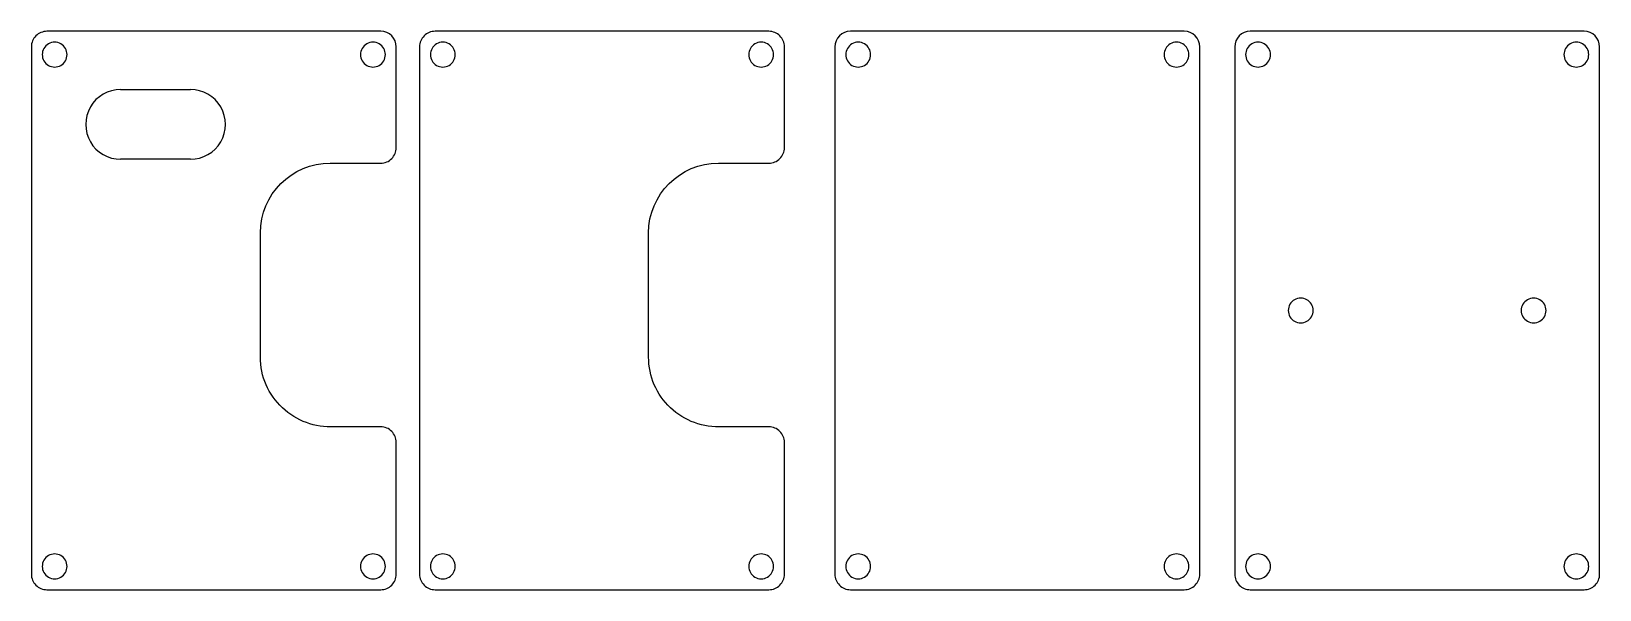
# Model space of a CAD drawing. Extents: x 0 to 202, y 0 to 72.
import ezdxf

# ---------------------------------------------------------------- set-up
doc = ezdxf.new("R2010")
doc.units = 0
doc.layers.get('0').update_dxf_attribs({"linetype": 'CONTINUOUS'})

msp = doc.modelspace()

# ---------------------------------------------------------------- linework, layer by layer
at = {"color": 7}
for points in [[(95.132293, 72.132291), (52.132293, 72.132291)], [(0.132292, 70.13221), (0.132292, 2.132296)], [(11.632292, 64.632303), (20.632293, 64.632303)], [(150.632292, 2.132296), (150.632292, 57.132291)], [(202.132292, 2.132296), (202.132292, 57.132291)], [(20.632293, 55.632289), (11.632292, 55.632289)], [(38.632294, 55.1322), (45.132294, 55.1322)], [(88.632293, 55.1322), (95.132293, 55.1322)], [(45.132294, 21.132289), (39.632292, 21.132289)], [(95.132293, 21.132289), (89.632293, 21.132289)], [(2.132293, 0.132284), (45.132294, 0.132284)], [(52.132293, 0.132284), (95.132293, 0.132284)], [(105.632292, 0.132284), (148.632294, 0.132284)], [(157.132293, 0.132284), (200.132294, 0.132284)]]:
    msp.add_lwpolyline(points, dxfattribs=at)
for points in [[(95.132293, 72.132211)], [(4.732293, 69.132291)], [(45.732293, 69.132291)], [(54.732293, 69.132291)], [(95.732293, 69.132291)], [(103.632294, 70.132289)], [(108.232292, 69.132291)], [(149.232292, 69.132291)], [(155.132294, 70.132289)], [(159.732292, 69.132291)], [(200.732292, 69.132291)], [(165.232292, 36.132286)], [(195.232293, 36.132286)], [(4.732293, 3.132288)], [(45.732293, 3.132288)], [(54.732293, 3.132288)], [(95.732293, 3.132288)], [(108.232292, 3.132288)], [(149.232292, 3.132288)], [(159.732292, 3.132288)], [(200.732292, 3.132288)]]:
    msp.add_lwpolyline(points, close=True, dxfattribs=at)
for points in [[(0.718078, 71.546425), (0.343005, 71.171352), (0.132291, 70.662643), (0.132292, 70.13221)], [(2.132293, 72.132211), (1.60186, 72.132212), (1.093151, 71.921498), (0.718078, 71.546425)], [(45.132294, 72.132211), (45.132294, 72.132211), (2.132293, 72.132211), (2.132293, 72.132211)], [(3.932292, 70.517932), (3.437251, 70.803745), (2.827334, 70.803745), (2.332292, 70.517932)], [(44.932292, 70.517932), (44.437251, 70.803745), (43.827334, 70.803745), (43.332292, 70.517932)], [(47.132293, 70.13221), (47.132294, 71.236779), (46.236864, 72.13221), (45.132294, 72.132211)], [(50.718079, 71.546504), (50.343006, 71.171431), (50.132292, 70.662722), (50.132293, 70.132289)], [(52.132293, 72.132291), (51.60186, 72.132291), (51.093151, 71.921577), (50.718079, 71.546504)], [(53.932293, 70.517932), (53.437251, 70.803744), (52.827334, 70.803744), (52.332293, 70.517932)], [(94.932293, 70.517932), (94.437251, 70.803744), (93.827335, 70.803744), (93.332293, 70.517932)], [(96.546507, 71.546424), (96.171434, 71.921497), (95.662726, 72.132211), (95.132293, 72.132211)], [(97.132293, 70.13221), (97.132293, 70.662643), (96.92158, 71.171351), (96.546507, 71.546424)], [(105.632292, 72.132291), (104.527723, 72.13229), (103.632293, 71.236859), (103.632294, 70.132289)], [(148.632294, 72.132291), (148.632294, 72.132291), (105.632292, 72.132291), (105.632292, 72.132291)], [(107.432292, 70.517932), (106.93725, 70.803745), (106.327333, 70.803745), (105.832292, 70.517932)], [(148.432856, 70.519558), (147.937528, 70.805805), (147.327058, 70.805805), (146.83173, 70.519558)], [(150.632292, 70.132289), (150.632293, 71.236859), (149.736863, 72.13229), (148.632294, 72.132291)], [(157.132293, 72.132291), (156.027723, 72.13229), (155.132293, 71.236859), (155.132294, 70.132289)], [(200.132294, 72.132291), (200.132294, 72.132291), (157.132293, 72.132291), (157.132293, 72.132291)], [(158.932292, 70.517932), (158.43725, 70.803745), (157.827334, 70.803745), (157.332292, 70.517932)], [(199.932824, 70.519465), (199.437513, 70.805687), (198.827074, 70.805687), (198.331762, 70.519465)], [(202.132292, 70.132289), (202.132293, 71.236859), (201.236863, 72.13229), (200.132294, 72.132291)], [(2.332292, 70.517932), (1.83725, 70.23212), (1.532292, 69.703916), (1.532292, 69.132291)], [(1.532292, 69.132291), (1.532292, 68.560666), (1.83725, 68.032463), (2.332292, 67.74665)], [(4.732293, 69.132291), (4.732293, 69.703916), (4.427334, 70.23212), (3.932292, 70.517932)], [(3.932292, 67.74665), (4.427334, 68.032463), (4.732293, 68.560666), (4.732293, 69.132291)], [(43.332292, 70.517932), (42.83725, 70.23212), (42.532292, 69.703916), (42.532292, 69.132291)], [(42.532292, 69.132291), (42.532292, 68.560666), (42.83725, 68.032463), (43.332292, 67.74665)], [(45.732293, 69.132291), (45.732293, 69.703916), (45.427334, 70.23212), (44.932292, 70.517932)], [(44.932292, 67.74665), (45.427334, 68.032463), (45.732293, 68.560666), (45.732293, 69.132291)], [(47.132293, 57.132212), (47.132293, 57.132212), (47.132293, 70.13221), (47.132293, 70.13221)], [(50.132293, 70.132289), (50.132293, 70.132289), (50.132293, 2.132296), (50.132293, 2.132296)], [(52.332293, 70.517932), (51.837251, 70.232119), (51.532293, 69.703916), (51.532293, 69.132291)], [(51.532293, 69.132291), (51.532293, 68.560666), (51.837251, 68.032463), (52.332293, 67.746651)], [(54.732293, 69.132291), (54.732293, 69.703916), (54.427334, 70.232119), (53.932293, 70.517932)], [(53.932293, 67.746651), (54.427334, 68.032463), (54.732293, 68.560666), (54.732293, 69.132291)], [(93.332293, 70.517932), (92.837251, 70.232119), (92.532293, 69.703916), (92.532293, 69.132291)], [(92.532293, 69.132291), (92.532293, 68.560666), (92.837251, 68.032463), (93.332293, 67.746651)], [(95.732293, 69.132291), (95.732293, 69.703916), (95.427335, 70.232119), (94.932293, 70.517932)], [(94.932293, 67.746651), (95.427335, 68.032463), (95.732293, 68.560666), (95.732293, 69.132291)], [(97.132293, 57.132212), (97.132293, 57.132212), (97.132293, 70.13221), (97.132293, 70.13221)], [(103.632294, 70.132289), (103.632294, 70.132289), (103.632294, 2.132296), (103.632294, 2.132296)], [(105.832292, 70.517932), (105.33725, 70.23212), (105.032291, 69.703916), (105.032291, 69.132291)], [(105.032291, 69.132291), (105.032291, 68.560666), (105.33725, 68.032463), (105.832292, 67.74665)], [(108.232292, 69.132291), (108.232292, 69.703916), (107.927334, 70.23212), (107.432292, 70.517932)], [(107.432292, 67.74665), (107.927334, 68.032463), (108.232292, 68.560666), (108.232292, 69.132291)], [(146.83173, 70.519558), (146.336402, 70.233312), (146.031596, 69.704381), (146.032294, 69.132291)], [(146.032294, 69.132291), (146.031596, 68.560202), (146.336402, 68.03127), (146.83173, 67.745024)], [(149.232292, 69.132291), (149.23299, 69.704381), (148.928184, 70.233312), (148.432856, 70.519558)], [(148.432856, 67.745024), (148.928184, 68.03127), (149.23299, 68.560202), (149.232292, 69.132291)], [(150.632292, 57.132291), (150.632292, 57.132291), (150.632292, 70.132289), (150.632292, 70.132289)], [(155.132294, 70.132289), (155.132294, 70.132289), (155.132294, 2.132296), (155.132294, 2.132296)], [(157.332292, 70.517932), (156.83725, 70.23212), (156.532292, 69.703916), (156.532292, 69.132291)], [(156.532292, 69.132291), (156.532292, 68.560666), (156.83725, 68.032463), (157.332292, 67.74665)], [(159.732292, 69.132291), (159.732292, 69.703916), (159.427334, 70.23212), (158.932292, 70.517932)], [(158.932292, 67.74665), (159.427334, 68.032463), (159.732292, 68.560666), (159.732292, 69.132291)], [(198.331762, 70.519465), (197.83645, 70.233244), (197.531636, 69.704354), (197.532294, 69.132291)], [(197.532294, 69.132291), (197.531636, 68.560228), (197.83645, 68.031339), (198.331762, 67.745117)], [(200.732292, 69.132291), (200.73295, 69.704354), (200.428136, 70.233244), (199.932824, 70.519465)], [(199.932824, 67.745117), (200.428136, 68.031339), (200.73295, 68.560228), (200.732292, 69.132291)], [(202.132292, 57.132291), (202.132292, 57.132291), (202.132292, 70.132289), (202.132292, 70.132289)], [(2.332292, 67.74665), (2.827334, 67.460838), (3.437251, 67.460838), (3.932292, 67.74665)], [(43.332292, 67.74665), (43.827334, 67.460838), (44.437251, 67.460838), (44.932292, 67.74665)], [(52.332293, 67.746651), (52.827334, 67.460838), (53.437251, 67.460838), (53.932293, 67.746651)], [(93.332293, 67.746651), (93.827335, 67.460838), (94.437251, 67.460838), (94.932293, 67.746651)], [(105.832292, 67.74665), (106.327333, 67.460838), (106.93725, 67.460838), (107.432292, 67.74665)], [(146.83173, 67.745024), (147.327058, 67.458778), (147.937528, 67.458778), (148.432856, 67.745024)], [(157.332292, 67.74665), (157.827334, 67.460838), (158.43725, 67.460838), (158.932292, 67.74665)], [(198.331762, 67.745117), (198.827074, 67.458896), (199.437513, 67.458896), (199.932824, 67.745117)], [(11.632292, 64.632303), (10.024595, 64.632303), (8.539021, 63.774606), (7.735172, 62.382299)], [(24.529106, 62.381841), (23.725421, 63.774243), (22.239948, 64.632114), (20.632251, 64.632303)], [(7.735172, 62.382299), (6.931323, 60.989992), (6.931323, 59.2746), (7.735172, 57.882293)], [(24.528577, 57.881834), (25.33259, 59.274047), (25.332791, 60.98944), (24.529106, 62.381841)], [(7.735172, 57.882293), (8.539021, 56.489986), (10.024595, 55.632289), (11.632292, 55.632289)], [(20.631192, 55.632289), (22.23889, 55.6321), (23.724565, 56.489622), (24.528577, 57.881834)], [(46.546511, 55.717991), (46.921584, 56.093067), (47.132296, 56.601777), (47.132293, 57.132212)], [(96.546511, 55.717991), (96.921584, 56.093066), (97.132296, 56.601777), (97.132293, 57.132212)], [(29.632294, 46.132213), (29.632301, 51.102771), (33.661736, 55.1322), (38.632294, 55.1322)], [(45.132294, 55.1322), (45.662729, 55.132201), (46.171438, 55.342916), (46.546511, 55.717991)], [(79.632293, 46.132213), (79.6323, 51.102771), (83.661735, 55.1322), (88.632293, 55.1322)], [(95.132293, 55.1322), (95.662728, 55.1322), (96.171438, 55.342915), (96.546511, 55.717991)], [(29.632294, 30.132197), (29.632294, 30.132197), (29.632294, 46.132213), (29.632294, 46.132213)], [(79.632293, 30.132197), (79.632293, 30.132197), (79.632293, 46.132213), (79.632293, 46.132213)], [(162.831762, 37.51946), (162.33645, 37.233238), (162.031636, 36.704349), (162.032294, 36.132286)], [(164.432824, 37.51946), (163.937512, 37.805681), (163.327073, 37.805681), (162.831762, 37.51946)], [(165.232292, 36.132286), (165.23295, 36.704349), (164.928136, 37.233238), (164.432824, 37.51946)], [(192.832292, 37.517927), (192.33725, 37.232114), (192.032292, 36.703911), (192.032292, 36.132286)], [(194.432292, 37.517927), (193.937251, 37.803739), (193.327334, 37.803739), (192.832292, 37.517927)], [(195.232293, 36.132286), (195.232293, 36.703911), (194.927334, 37.232114), (194.432292, 37.517927)], [(162.032294, 36.132286), (162.031636, 35.560223), (162.33645, 35.031333), (162.831762, 34.745112)], [(162.831762, 34.745112), (163.327073, 34.45889), (163.937512, 34.45889), (164.432824, 34.745112)], [(164.432824, 34.745112), (164.928136, 35.031333), (165.23295, 35.560223), (165.232292, 36.132286)], [(192.032292, 36.132286), (192.032292, 35.560661), (192.33725, 35.032457), (192.832292, 34.746645)], [(192.832292, 34.746645), (193.327334, 34.460832), (193.937251, 34.460832), (194.432292, 34.746645)], [(194.432292, 34.746645), (194.927334, 35.032457), (195.232293, 35.560661), (195.232293, 36.132286)], [(32.45907, 23.583052), (30.654991, 25.283576), (29.632294, 27.652987), (29.632294, 30.132197)], [(82.45907, 23.583052), (80.654991, 25.283576), (79.632293, 27.652987), (79.632293, 30.132197)], [(39.163696, 21.1479), (36.688811, 21.001515), (34.263149, 21.882527), (32.45907, 23.583052)], [(89.163695, 21.1479), (86.68881, 21.001516), (84.263148, 21.882528), (82.45907, 23.583052)], [(39.632292, 21.132289), (39.475963, 21.132259), (39.319677, 21.137465), (39.163696, 21.1479)], [(46.546511, 20.546498), (46.171438, 20.921574), (45.662729, 21.132289), (45.132294, 21.132289)], [(47.132293, 19.132277), (47.132296, 19.662712), (46.921584, 20.171423), (46.546511, 20.546498)], [(89.632293, 21.132289), (89.475963, 21.132259), (89.319676, 21.137465), (89.163695, 21.1479)], [(96.546511, 20.546499), (96.171438, 20.921574), (95.662728, 21.132289), (95.132293, 21.132289)], [(97.132293, 19.132277), (97.132296, 19.662713), (96.921584, 20.171423), (96.546511, 20.546499)], [(47.132293, 2.132296), (47.132293, 2.132296), (47.132293, 19.132277), (47.132293, 19.132277)], [(97.132293, 2.132296), (97.132293, 2.132296), (97.132293, 19.132277), (97.132293, 19.132277)], [(2.332292, 4.517929), (1.83725, 4.232117), (1.532292, 3.703913), (1.532292, 3.132288)], [(3.932292, 4.517929), (3.437251, 4.803742), (2.827334, 4.803742), (2.332292, 4.517929)], [(4.732293, 3.132288), (4.732293, 3.703913), (4.427334, 4.232117), (3.932292, 4.517929)], [(43.332292, 4.517929), (42.83725, 4.232117), (42.532292, 3.703913), (42.532292, 3.132288)], [(44.932292, 4.517929), (44.437251, 4.803742), (43.827334, 4.803742), (43.332292, 4.517929)], [(45.732293, 3.132288), (45.732293, 3.703913), (45.427334, 4.232117), (44.932292, 4.517929)], [(52.332293, 4.517929), (51.837251, 4.232116), (51.532293, 3.703913), (51.532293, 3.132288)], [(53.932293, 4.517929), (53.437251, 4.803741), (52.827334, 4.803741), (52.332293, 4.517929)], [(54.732293, 3.132288), (54.732293, 3.703913), (54.427334, 4.232116), (53.932293, 4.517929)], [(93.332293, 4.517929), (92.837251, 4.232116), (92.532293, 3.703913), (92.532293, 3.132288)], [(94.932293, 4.517929), (94.437251, 4.803741), (93.827335, 4.803741), (93.332293, 4.517929)], [(95.732293, 3.132288), (95.732293, 3.703913), (95.427335, 4.232116), (94.932293, 4.517929)], [(105.832292, 4.517929), (105.33725, 4.232117), (105.032291, 3.703913), (105.032291, 3.132288)], [(107.432292, 4.517929), (106.93725, 4.803742), (106.327333, 4.803742), (105.832292, 4.517929)], [(108.232292, 3.132288), (108.232292, 3.703913), (107.927334, 4.232117), (107.432292, 4.517929)], [(146.83173, 4.519556), (146.336402, 4.233309), (146.031596, 3.704378), (146.032294, 3.132288)], [(148.432856, 4.519556), (147.937528, 4.805802), (147.327058, 4.805802), (146.83173, 4.519556)], [(149.232292, 3.132288), (149.23299, 3.704378), (148.928184, 4.233309), (148.432856, 4.519556)], [(157.332292, 4.517929), (156.83725, 4.232117), (156.532292, 3.703913), (156.532292, 3.132288)], [(158.932292, 4.517929), (158.43725, 4.803742), (157.827334, 4.803742), (157.332292, 4.517929)], [(159.732292, 3.132288), (159.732292, 3.703913), (159.427334, 4.232117), (158.932292, 4.517929)], [(198.331762, 4.519462), (197.83645, 4.233241), (197.531636, 3.704351), (197.532294, 3.132288)], [(199.932824, 4.519462), (199.437513, 4.805684), (198.827074, 4.805684), (198.331762, 4.519462)], [(200.732292, 3.132288), (200.73295, 3.704351), (200.428136, 4.233241), (199.932824, 4.519462)], [(0.132292, 2.132296), (0.132289, 1.60186), (0.343001, 1.093149), (0.718074, 0.718074)], [(1.532292, 3.132288), (1.532292, 2.560663), (1.83725, 2.03246), (2.332292, 1.746647)], [(3.932292, 1.746647), (4.427334, 2.03246), (4.732293, 2.560663), (4.732293, 3.132288)], [(42.532292, 3.132288), (42.532292, 2.560663), (42.83725, 2.03246), (43.332292, 1.746647)], [(44.932292, 1.746647), (45.427334, 2.03246), (45.732293, 2.560663), (45.732293, 3.132288)], [(46.546511, 0.718075), (46.921584, 1.09315), (47.132296, 1.601861), (47.132293, 2.132296)], [(50.132293, 2.132296), (50.13229, 1.601861), (50.343002, 1.09315), (50.718075, 0.718074)], [(51.532293, 3.132288), (51.532293, 2.560663), (51.837251, 2.03246), (52.332293, 1.746648)], [(53.932293, 1.746648), (54.427334, 2.03246), (54.732293, 2.560663), (54.732293, 3.132288)], [(92.532293, 3.132288), (92.532293, 2.560663), (92.837251, 2.03246), (93.332293, 1.746648)], [(94.932293, 1.746648), (95.427335, 2.03246), (95.732293, 2.560663), (95.732293, 3.132288)], [(96.546511, 0.718074), (96.921584, 1.09315), (97.132296, 1.601861), (97.132293, 2.132296)], [(103.632294, 2.132296), (103.632291, 1.601861), (103.843003, 1.09315), (104.218075, 0.718075)], [(105.032291, 3.132288), (105.032291, 2.560663), (105.33725, 2.03246), (105.832292, 1.746647)], [(107.432292, 1.746647), (107.927334, 2.03246), (108.232292, 2.560663), (108.232292, 3.132288)], [(146.032294, 3.132288), (146.031596, 2.560199), (146.336402, 2.031267), (146.83173, 1.745021)], [(148.432856, 1.745021), (148.928184, 2.031267), (149.23299, 2.560199), (149.232292, 3.132288)], [(150.046511, 0.718075), (150.421583, 1.09315), (150.632295, 1.601861), (150.632292, 2.132296)], [(155.132294, 2.132296), (155.132291, 1.601861), (155.343003, 1.09315), (155.718076, 0.718075)], [(156.532292, 3.132288), (156.532292, 2.560663), (156.83725, 2.03246), (157.332292, 1.746647)], [(158.932292, 1.746647), (159.427334, 2.03246), (159.732292, 2.560663), (159.732292, 3.132288)], [(197.532294, 3.132288), (197.531636, 2.560225), (197.83645, 2.031336), (198.331762, 1.745114)], [(199.932824, 1.745114), (200.428136, 2.031336), (200.73295, 2.560225), (200.732292, 3.132288)], [(201.546511, 0.718075), (201.921584, 1.09315), (202.132296, 1.601861), (202.132292, 2.132296)], [(0.718074, 0.718074), (1.093148, 0.342999), (1.601858, 0.132283), (2.132293, 0.132284)], [(2.332292, 1.746647), (2.827334, 1.460835), (3.437251, 1.460835), (3.932292, 1.746647)], [(43.332292, 1.746647), (43.827334, 1.460835), (44.437251, 1.460835), (44.932292, 1.746647)], [(45.132294, 0.132284), (45.662729, 0.132284), (46.171438, 0.343), (46.546511, 0.718075)], [(50.718075, 0.718074), (51.093148, 0.342999), (51.601858, 0.132284), (52.132293, 0.132284)], [(52.332293, 1.746648), (52.827334, 1.460835), (53.437251, 1.460835), (53.932293, 1.746648)], [(93.332293, 1.746648), (93.827335, 1.460835), (94.437251, 1.460835), (94.932293, 1.746648)], [(95.132293, 0.132284), (95.662728, 0.132284), (96.171438, 0.342999), (96.546511, 0.718074)], [(104.218075, 0.718075), (104.593148, 0.343), (105.101858, 0.132284), (105.632292, 0.132284)], [(105.832292, 1.746647), (106.327333, 1.460835), (106.93725, 1.460835), (107.432292, 1.746647)], [(146.83173, 1.745021), (147.327058, 1.458775), (147.937528, 1.458775), (148.432856, 1.745021)], [(148.632294, 0.132284), (149.162728, 0.132284), (149.671438, 0.343), (150.046511, 0.718075)], [(155.718076, 0.718075), (156.093148, 0.343), (156.601858, 0.132284), (157.132293, 0.132284)], [(157.332292, 1.746647), (157.827334, 1.460835), (158.43725, 1.460835), (158.932292, 1.746647)], [(198.331762, 1.745114), (198.827074, 1.458893), (199.437513, 1.458893), (199.932824, 1.745114)], [(200.132294, 0.132284), (200.662729, 0.132284), (201.171438, 0.343), (201.546511, 0.718075)]]:
    msp.add_open_spline(points, degree=3, dxfattribs=at)

doc.saveas('drawing.dxf')
